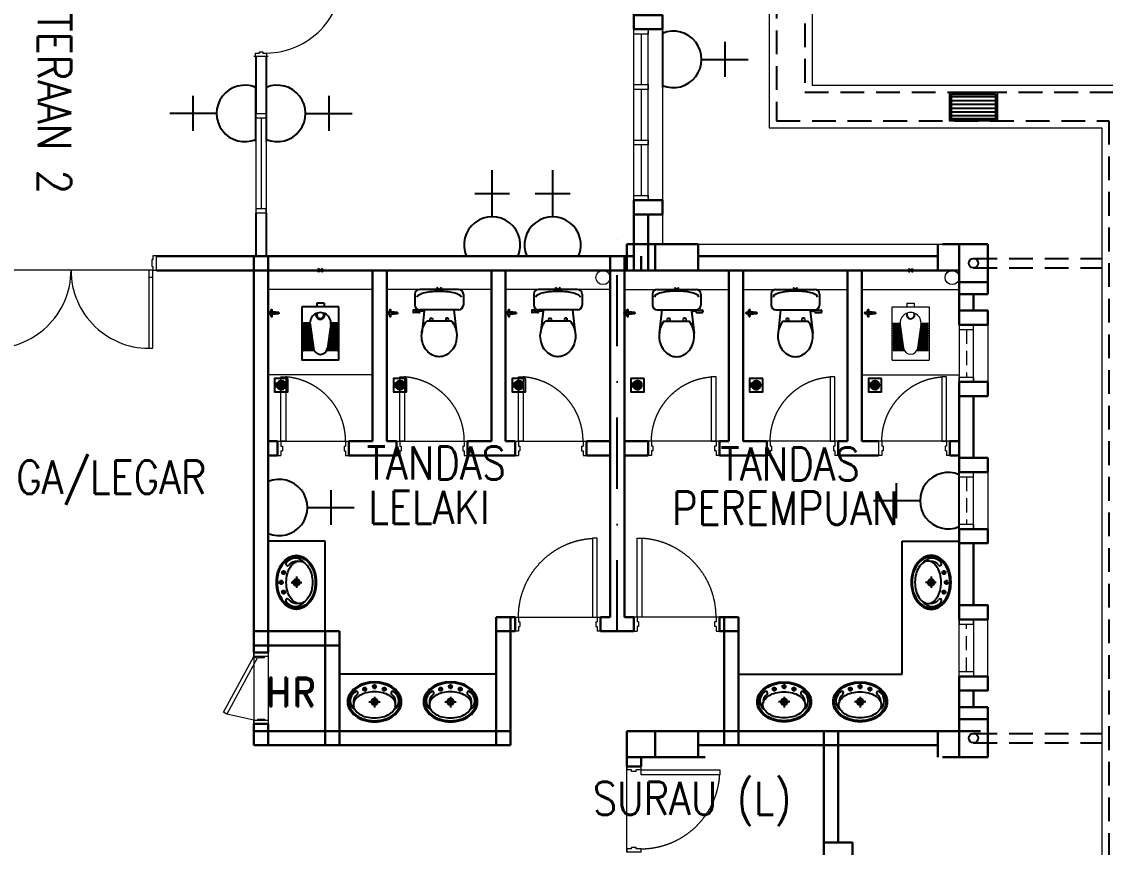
# Model space of a CAD drawing. Header units: inches. Extents: x -86493719 to 430035, y 21644 to 1519532.
# Drawn here: x 156923 to 168331, y 55713 to 64406 of the extents above; entities that cross this region are included whole.
import ezdxf
from ezdxf.enums import TextEntityAlignment as Align

# ---------------------------------------------------------------- set-up
doc = ezdxf.new("R2010")
doc.units = ezdxf.units.IN
doc.header["$MEASUREMENT"] = 0
for name, pattern in [('DASHDOT', [1, 0.5, -0.25, 0, -0.25]), ('DASHED', [19.05, 12.7, -6.35]), ('DASHED2', [0.375, 0.25, -0.125]), ('HIDDEN', [0.375, 0.25, -0.125])]:
    doc.linetypes.add(name, pattern=pattern)
for name, color, linetype, lineweight in [('COLUMN', 8, 'Continuous', 30), ('CORRIDOR', 8, 'Continuous', 20), ('DETAIL', 8, 'Continuous', 20), ('DOOR', 8, 'Continuous', 20), ('DR', 8, 'Continuous', 18), ('LW', 8, 'Continuous', 20), ('t3', 8, 'Continuous', 25), ('wall', 8, 'Continuous', 30), ('WIN', 8, 'Continuous', 18), ('windoor', 8, 'Continuous', 18)]:
    doc.layers.add(name, color=color, linetype=linetype, lineweight=lineweight)
for name, color, linetype in [('DOWNPIPE', 8, 'Continuous'), ('drain', 8, 'Continuous'), ('ELECT', 6, 'Continuous'), ('FIXT', 8, 'Continuous'), ('GRID', 8, 'DASHDOT'), ('LWALL', 8, 'Continuous'), ('MSGRATING', 8, 'Continuous'), ('ORIGIN', 8, 'Continuous'), ('partition', 8, 'Continuous'), ('SAN', 8, 'Continuous'), ('SANITARY', 8, 'Continuous'), ('TB', 8, 'Continuous')]:
    doc.layers.add(name, color=color, linetype=linetype)
doc.styles.add('LAILA', font='romans.shx', dxfattribs={"width": 0.85})
doc.styles.add('VERDANA1000', font='romand.shx', dxfattribs={"height": 1000})

# ---------------------------------------------------------------- blocks, each defined once
blk = doc.blocks.new('D900')
at = {"layer": 'DR'}
for p, q in [((38, 915), (38, 115)), ((78, 915), (78, 115)), ((38, 190), (78, 190)), ((38, 115), (78, 115))]:
    blk.add_line(p, q, dxfattribs=at)
at = {"layer": 'DR', "color": 3}
for p, q in [((0, 132), (0, -18)), ((900, 132), (900, -18)), ((900, 115), (900, 0))]:
    blk.add_line(p, q, dxfattribs=at)
at = {"layer": 'DR'}
for points in [[(0, 0), (38, 0), (38, 40), (50, 40), (50, 75), (38, 75), (38, 115), (0, 115)], [(900, 0), (862, 0), (862, 40), (850, 40), (850, 75), (862, 75), (862, 115), (900, 115)]]:
    blk.add_lwpolyline(points, dxfattribs=at)
at = {"layer": 'DR', "color": 8}
blk.add_arc((52, 104), 811, 0.7553, 91.0145, dxfattribs=at)
blk = doc.blocks.new('A$C64615766')
at = {"layer": 'CORRIDOR', "color": 2}
blk.add_line((1722, 823), (78, 823), dxfattribs=at)
at = {"layer": 'DR', "color": 3}
for p, q in [((0, 823), (0, 973)), ((1800, 823), (1800, 973))]:
    blk.add_line(p, q, dxfattribs=at)
at = {"layer": 'DR'}
for p, q in [((37, 823), (78, 823)), ((37, 1), (37, 823)), ((78, 0), (78, 823)), ((1762, 823), (1722, 823)), ((1722, 0), (1722, 823)), ((1762, 1), (1762, 823)), ((37, 748), (78, 748)), ((1762, 748), (1722, 748))]:
    blk.add_line(p, q, dxfattribs=at)
for points in [[(0, 973), (37, 973), (37, 933), (50, 933), (50, 863), (37, 863), (37, 823), (0, 823)], [(1800, 973), (1762, 973), (1762, 933), (1750, 933), (1750, 863), (1762, 863), (1762, 823), (1800, 823)]]:
    blk.add_lwpolyline(points, dxfattribs=at)
at = {"layer": 'DR', "color": 8}
for centre, start, end in [((78, 823), 267.2126, 0.0001), ((1722, 823), 179.9999, 272.7874)]:
    blk.add_arc(centre, 822, start, end, dxfattribs=at)
blk = doc.blocks.new('Dp900')
at = {"layer": 'DOOR', "color": 4}
for p, q in [((35, 150), (0, 150)), ((35, 150), (35, 100)), ((900, 150), (865, 150)), ((865, 150), (865, 100)), ((0, 0), (35, 0)), ((50, 100), (35, 100)), ((50, 50), (35, 50)), ((35, 50), (35, 0)), ((50, 100), (50, 50)), ((850, 100), (850, 50)), ((865, 100), (850, 100)), ((865, 50), (850, 50)), ((865, 50), (865, 0)), ((865, 0), (900, 0))]:
    blk.add_line(p, q, dxfattribs=at)
at = {"layer": 'DOOR', "color": 1}
for p, q in [((0, 150), (0, 0)), ((0, 150), (0, 0)), ((900, 150), (900, 0)), ((900, 150), (900, 0))]:
    blk.add_line(p, q, dxfattribs=at)
at = {"layer": 'DOOR'}
blk.add_lwpolyline([(35, 150), (35, 980), (85, 980), (85, 150)], close=True, dxfattribs=at)
at = {"layer": 'DOOR', "color": 9, "linetype": 'DASHED', "ltscale": 100}
blk.add_arc((35, 150), 830, 360, 86.5464, dxfattribs=at)
blk = doc.blocks.new('Dp750')
at = {"layer": 'DOOR', "color": 1}
for p, q in [((0, 150), (0, 0)), ((0, 150), (0, 0)), ((750, 150), (750, 0)), ((750, 150), (750, 0))]:
    blk.add_line(p, q, dxfattribs=at)
at = {"layer": 'DOOR'}
for p, q in [((0, 150), (35, 150)), ((35, 150), (35, 100)), ((715, 150), (750, 150)), ((715, 150), (715, 100)), ((0, 0), (35, 0)), ((35, 100), (50, 100)), ((35, 50), (50, 50)), ((35, 50), (35, 0)), ((50, 100), (50, 50)), ((700, 100), (700, 50)), ((700, 100), (715, 100)), ((700, 50), (715, 50)), ((715, 50), (715, 0)), ((715, 0), (750, 0))]:
    blk.add_line(p, q, dxfattribs=at)
blk.add_lwpolyline([(35, 150), (35, 830), (85, 830), (85, 150)], close=True, dxfattribs=at)
at = {"layer": 'DOOR', "color": 9, "linetype": 'DASHED', "ltscale": 100}
blk.add_arc((35, 150), 680, 360, 85.7833, dxfattribs=at)
blk = doc.blocks.new('TAB')
at = {"layer": 'FIXT'}
for p, q in [((-186, 13), (-70, 22)), ((-186, -13), (-186, 13)), ((-120, 5), (-120, -5)), ((-80, 10), (-115, 10)), ((-70, 55), (-70, 20)), ((-55, 60), (-65, 60)), ((-50, 55), (-50, 20)), ((-50, 24), (-46, 24)), ((-5, 10), (-40, 10)), ((0, 5), (0, -5)), ((-186, -13), (-70, -22)), ((-80, -10), (-115, -10)), ((-70, -20), (-70, -55)), ((-55, -60), (-65, -60)), ((-50, -20), (-50, -55)), ((-50, -24), (-46, -24)), ((-5, -10), (-40, -10))]:
    blk.add_line(p, q, dxfattribs=at)
for centre, radius, start, end in [((-115, 5), 5, 90, 180), ((-80, 20), 10, 270, 0), ((-65, 55), 5, 90, 180), ((-55, 55), 5, 0, 90), ((-40, 20), 10, 180, 270), ((-46, 0), 24.2, 24.4433, 90), ((-5, 5), 5, 0, 90), ((-115, -5), 5, 180, 270), ((-80, -20), 10, 0, 90), ((-65, -55), 5, 180, 270), ((-55, -55), 5, 270, 0), ((-40, -20), 10, 90, 180), ((-46, 0), 24.2, 270, 335.5567), ((-5, -5), 5, 270, 0)]:
    blk.add_arc(centre, radius, start, end, dxfattribs=at)
blk = doc.blocks.new('TAP1-P')
at = {"layer": 'FIXT', "rotation": 90}
blk.add_blockref('TAB', (0, 0), dxfattribs=at)
blk = doc.blocks.new('TAP(C)')
at = {"layer": 'wall', "xscale": -0.599999999973992, "yscale": 0.5999999999767169, "zscale": 0.5999999999999999, "rotation": 269.9999000484524}
blk.add_blockref('TAP1-P', (0, 0), dxfattribs=at)
blk = doc.blocks.new('*X34')
at = {"color": 0}
for p, q in [((89.853, 61.198), (89.901, 61.245)), ((89.853, 61.216), (89.883, 61.245)), ((89.905, 61.168), (89.854, 61.219)), ((89.858, 61.185), (89.913, 61.24)), ((89.917, 61.175), (89.86, 61.231)), ((89.867, 61.176), (89.923, 61.232)), ((89.925, 61.184), (89.869, 61.239)), ((89.878, 61.169), (89.93, 61.221)), ((89.931, 61.196), (89.882, 61.245)), ((89.893, 61.166), (89.932, 61.206)), ((89.932, 61.212), (89.898, 61.246)), ((89.889, 61.166), (89.852, 61.203))]:
    blk.add_line(p, q, dxfattribs=at)
blk = doc.blocks.new('ZPO')
at = {"layer": 'ORIGIN'}
for p, q in [((-20, 20), (-20, -20)), ((-20, 20), (20, -20)), ((-20, -20), (20, 20)), ((20, -20), (20, 20))]:
    blk.add_line(p, q, dxfattribs=at)
blk = doc.blocks.new('W22')
at = {"layer": 'LW', "color": 2}
blk.add_line((-2456199, -908621), (-2456199, -908021), dxfattribs=at)
at = {"layer": 'wall'}
for points in [[(-2456499, -908021), (-2456499, -907871), (-2456199, -907871), (-2456199, -908021)], [(-2456499, -908771), (-2456499, -908621), (-2456199, -908621), (-2456199, -908771)]]:
    blk.add_lwpolyline(points, close=True, dxfattribs=at)
at = {"layer": 'WIN', "linetype": 'HIDDEN', "ltscale": 600}
blk.add_line((-2456424, -908571), (-2456424, -908071), dxfattribs=at)
at = {"layer": 'WIN'}
blk.add_line((-2456499, -908571), (-2456349, -908571), dxfattribs=at)
blk.add_lwpolyline([(-2456349, -908021), (-2456349, -908621), (-2456499, -908621), (-2456499, -908021)], dxfattribs=at)
blk.add_lwpolyline([(-2456349, -908071), (-2456349, -908021), (-2456499, -908021), (-2456499, -908071)], close=True, dxfattribs=at)
blk = doc.blocks.new('WC1')
at = {"layer": 'DETAIL', "color": 8}
for p, q in [((-2082463, -671463), (-2082463, -671853)), ((-2082463, -671463), (-2081903, -671463)), ((-2082363, -671479), (-2082363, -671591)), ((-2082351, -671479), (-2082351, -671586)), ((-2082338, -671479), (-2082338, -671583)), ((-2082326, -671479), (-2082326, -671582)), ((-2082313, -671479), (-2082313, -671580)), ((-2082301, -671479), (-2082301, -671578)), ((-2082288, -671479), (-2082288, -671577)), ((-2082276, -671479), (-2082276, -671575)), ((-2082263, -671479), (-2082263, -671573)), ((-2082251, -671479), (-2082251, -671571)), ((-2082238, -671479), (-2082238, -671570)), ((-2082226, -671479), (-2082226, -671568)), ((-2082213, -671479), (-2082213, -671566)), ((-2082201, -671479), (-2082201, -671564)), ((-2082188, -671479), (-2082188, -671563)), ((-2082176, -671479), (-2082176, -671561)), ((-2082163, -671479), (-2082163, -671559)), ((-2082151, -671479), (-2082151, -671557)), ((-2082138, -671479), (-2082138, -671556)), ((-2082126, -671479), (-2082126, -671554)), ((-2082113, -671479), (-2082113, -671552)), ((-2082101, -671479), (-2082101, -671551)), ((-2082088, -671479), (-2082088, -671549)), ((-2082076, -671479), (-2082076, -671548)), ((-2081903, -671463), (-2081903, -671853)), ((-2082089, -671549), (-2082339, -671584)), ((-2081863, -671619), (-2081903, -671619)), ((-2081863, -671619), (-2081863, -671697)), ((-2082363, -671724), (-2082363, -671837)), ((-2082351, -671729), (-2082351, -671837)), ((-2082089, -671767), (-2082339, -671732)), ((-2082338, -671732), (-2082338, -671837)), ((-2082326, -671734), (-2082326, -671837)), ((-2082313, -671736), (-2082313, -671837)), ((-2082301, -671737), (-2082301, -671837)), ((-2082288, -671739), (-2082288, -671837)), ((-2082276, -671741), (-2082276, -671837)), ((-2082263, -671743), (-2082263, -671837)), ((-2082251, -671744), (-2082251, -671837)), ((-2082238, -671746), (-2082238, -671837)), ((-2082226, -671748), (-2082226, -671837)), ((-2082213, -671749), (-2082213, -671837)), ((-2082201, -671751), (-2082201, -671837)), ((-2082188, -671753), (-2082188, -671837)), ((-2082176, -671755), (-2082176, -671837)), ((-2082163, -671756), (-2082163, -671837)), ((-2082151, -671758), (-2082151, -671837)), ((-2082138, -671760), (-2082138, -671837)), ((-2082126, -671762), (-2082126, -671837)), ((-2082113, -671763), (-2082113, -671837)), ((-2082101, -671765), (-2082101, -671837)), ((-2082088, -671767), (-2082088, -671837)), ((-2082076, -671768), (-2082076, -671837)), ((-2081863, -671697), (-2081903, -671697)), ((-2081903, -671853), (-2082463, -671853))]:
    blk.add_line(p, q, dxfattribs=at)
for centre, radius, start, end in [((-2082357, -671479), 6.25, 0, 180), ((-2082332, -671479), 6.25, 0, 180), ((-2082307, -671479), 6.25, 0, 180), ((-2082282, -671479), 6.25, 0, 180), ((-2082257, -671479), 6.25, 0, 180), ((-2082232, -671479), 6.25, 0, 180), ((-2082207, -671479), 6.25, 0, 180), ((-2082182, -671479), 6.25, 0, 180), ((-2082157, -671479), 6.25, 0, 180), ((-2082132, -671479), 6.25, 0, 180), ((-2082107, -671479), 6.25, 0, 180), ((-2082082, -671479), 6.25, 0, 180), ((-2082328, -671658), 75, 97.889, 262.111), ((-2082073, -671658), 110, 262.111, 97.889), ((-2081988, -671658), 45, 68.1271, 291.8729), ((-2081988, -671658), 37.5, 57.0356, 302.9644), ((-2082357, -671837), 6.25, 180, 0), ((-2082332, -671837), 6.25, 180, 0), ((-2082307, -671837), 6.25, 180, 0), ((-2082282, -671837), 6.25, 180, 0), ((-2082257, -671837), 6.25, 180, 0), ((-2082232, -671837), 6.25, 180, 0), ((-2082207, -671837), 6.25, 180, 0), ((-2082182, -671837), 6.25, 180, 0), ((-2082157, -671837), 6.25, 180, 0), ((-2082132, -671837), 6.25, 180, 0), ((-2082107, -671837), 6.25, 180, 0), ((-2082082, -671837), 6.25, 180, 0)]:
    blk.add_arc(centre, radius, start, end, dxfattribs=at)
at = {"layer": 'ORIGIN', "color": 8}
for p, q in [((-2081498, -671638), (-2081538, -671638)), ((-2081498, -671638), (-2081538, -671678)), ((-2081538, -671638), (-2081498, -671678)), ((-2081538, -671678), (-2081498, -671678))]:
    blk.add_line(p, q, dxfattribs=at)
blk = doc.blocks.new('13A SSO 300mm')
at = {"layer": 'ELECT', "color": 6}
for p, q in [((0, 414), (0, 904)), ((-184, 659), (184, 659)), ((-297, 0), (297, 0))]:
    blk.add_line(p, q, dxfattribs=at)
blk.add_arc((0, 116), 297, 336.9763, 203.0237, dxfattribs=at)

msp = doc.modelspace()

# ---------------------------------------------------------------- linework, layer by layer
at = {"layer": 'COLUMN'}
for points in [[(163293, 62063), (163593, 62063), (163593, 61788), (163293, 61788)], [(167093, 62063), (166793, 62063), (166793, 61663), (167093, 61663)], [(167093, 57063), (166793, 57063), (166793, 56663), (167093, 56663)], [(163293, 56938), (163593, 56938), (163593, 56663), (163293, 56663)], [(163293, 56938), (163593, 56938), (163593, 56663), (163293, 56663)]]:
    msp.add_lwpolyline(points, close=True, dxfattribs=at)
at = {"layer": 'DOWNPIPE', "linetype": 'HIDDEN', "ltscale": 1000}
for p, q in [((166943, 61913), (168293, 61913)), ((166943, 61813), (168293, 61813)), ((166943, 56913), (168293, 56913)), ((166943, 56813), (168293, 56813))]:
    msp.add_line(p, q, dxfattribs=at)
at = {"layer": 'DOWNPIPE'}
for centre in [(166943, 61863), (166943, 56863)]:
    msp.add_circle(centre, 50, dxfattribs=at)
at = {"layer": 'DR'}
msp.add_line((159368, 57053), (159083, 57116), dxfattribs=at)
for points in [[(159368, 57723), (159403, 57704), (159083, 57116), (159047, 57135)], [(159368, 57763), (159518, 57763), (159518, 57723), (159368, 57723)], [(159368, 57053), (159518, 57053), (159518, 57013), (159368, 57013)]]:
    msp.add_lwpolyline(points, close=True, dxfattribs=at)
for points in [[(159408, 57723), (159408, 57713), (159478, 57713), (159478, 57723)], [(159408, 57053), (159408, 57063), (159478, 57063), (159478, 57053)]]:
    msp.add_lwpolyline(points, dxfattribs=at)
at = {"layer": 'drain', "linetype": 'DASHED2', "ltscale": 1000}
for points in [[(152093, 84588), (163168, 84588), (163168, 82088), (167168, 82088), (167168, 66638), (165168, 66638), (165168, 63663), (168668, 63663), (168668, 55138), (167168, 55138), (167168, 48138), (142218, 48138), (142218, 58588)], [(152093, 84288), (162868, 84288), (162868, 81788), (166868, 81788), (166868, 66938), (164868, 66938), (164868, 63363), (168368, 63363), (168368, 55438), (166868, 55438), (166868, 48438), (142518, 48438), (142518, 58288)]]:
    msp.add_lwpolyline(points, dxfattribs=at)
at = {"layer": 'GRID', "linetype": 'DASHDOT', "ltscale": 1500}
msp.add_line((163193, 57988), (163193, 62298), dxfattribs=at)
at = {"layer": 'LW'}
for p, q in [((164793, 67013), (164793, 63288)), ((165243, 66563), (165243, 63738)), ((163668, 64326), (163668, 62526)), ((165243, 63738), (168743, 63738)), ((164793, 63288), (168293, 63288)), ((168293, 63288), (168293, 55513)), ((163668, 62376), (163668, 62063)), ((160618, 61588), (159518, 61588)), ((161868, 61588), (160768, 61588)), ((163118, 61588), (162018, 61588)), ((163268, 61588), (164368, 61588)), ((164518, 61588), (165618, 61588)), ((165768, 61588), (166793, 61588)), ((160618, 60688), (159518, 60688)), ((165768, 60688), (166793, 60688)), ((159618, 59988), (160368, 59988)), ((160368, 59838), (160368, 59988)), ((160868, 59988), (161618, 59988)), ((162118, 59988), (162868, 59988)), ((162868, 59838), (162868, 59988)), ((164268, 59988), (163518, 59988)), ((163518, 59838), (163518, 59988)), ((165518, 59988), (164768, 59988)), ((166693, 59988), (165943, 59988)), ((162118, 58138), (163018, 58138)), ((164268, 58138), (163368, 58138)), ((159368, 57763), (159368, 57013)), ((159518, 57763), (159518, 57013)), ((163293, 55663), (163293, 56563))]:
    msp.add_line(p, q, dxfattribs=at)
for centre in [(163043, 61713), (166718, 61713)]:
    msp.add_circle(centre, 75, dxfattribs=at)
at = {"layer": 'LWALL'}
for p, q in [((160118, 58938), (159518, 58938)), ((160118, 57538), (160118, 58938)), ((166193, 58938), (166793, 58938)), ((166193, 57538), (166193, 58938)), ((161918, 57538), (160268, 57538)), ((164468, 57538), (166193, 57538))]:
    msp.add_line(p, q, dxfattribs=at)
at = {"layer": 'MSGRATING'}
for p, q in [((167173, 63613), (166713, 63613)), ((167173, 63573), (166713, 63573)), ((167173, 63533), (166713, 63533)), ((167173, 63493), (166713, 63493)), ((167173, 63453), (166713, 63453)), ((167173, 63413), (166713, 63413))]:
    msp.add_line(p, q, dxfattribs=at)
for points in [[(167193, 63663), (167193, 63363), (166693, 63363), (166693, 63663)], [(167173, 63643), (167173, 63383), (166713, 63383), (166713, 63643)]]:
    msp.add_lwpolyline(points, close=True, dxfattribs=at)
at = {"layer": 'partition'}
for p, q in [((159388, 64038), (159388, 63440)), ((159498, 64038), (159498, 63440)), ((159388, 62390), (159388, 61938)), ((159498, 62390), (159498, 61938))]:
    msp.add_line(p, q, dxfattribs=at)
at = {"layer": 'SAN'}
for p, q in [((161298, 61568), (161298, 61608)), ((161338, 61608), (161298, 61568)), ((161338, 61568), (161298, 61608)), ((161338, 61608), (161338, 61568)), ((162548, 61568), (162548, 61608)), ((162588, 61608), (162548, 61568)), ((162588, 61568), (162548, 61608)), ((162588, 61608), (162588, 61568)), ((163798, 61608), (163798, 61568)), ((163798, 61608), (163838, 61568)), ((163798, 61568), (163838, 61608)), ((163838, 61568), (163838, 61608)), ((165048, 61608), (165048, 61568)), ((165048, 61608), (165088, 61568)), ((165048, 61568), (165088, 61608)), ((165088, 61568), (165088, 61608)), ((161063, 61538), (161063, 61423)), ((161523, 61588), (161113, 61588)), ((161573, 61538), (161573, 61423)), ((162313, 61538), (162313, 61423)), ((162773, 61588), (162363, 61588)), ((162823, 61538), (162823, 61423)), ((163563, 61538), (163563, 61423)), ((163613, 61588), (164023, 61588)), ((164073, 61538), (164073, 61423)), ((164813, 61538), (164813, 61423)), ((164863, 61588), (165273, 61588)), ((165323, 61538), (165323, 61423)), ((160263, 61403), (159873, 61403)), ((159873, 61403), (159873, 60843)), ((160107, 61443), (160029, 61443)), ((160029, 61443), (160029, 61403)), ((160107, 61443), (160107, 61403)), ((160263, 60843), (160263, 61403)), ((161523, 61373), (161113, 61373)), ((161163, 61373), (161163, 61369)), ((161473, 61373), (161501, 61128)), ((162773, 61373), (162363, 61373)), ((162413, 61373), (162413, 61369)), ((162723, 61373), (162751, 61128)), ((163613, 61373), (164023, 61373)), ((163663, 61373), (163635, 61128)), ((163973, 61373), (163974, 61369)), ((164863, 61373), (165273, 61373)), ((164913, 61373), (164885, 61128)), ((165223, 61373), (165224, 61369)), ((161043, 61364), (161043, 61349)), ((161162, 61369), (161048, 61369)), ((161100, 61344), (161048, 61344)), ((161066, 61364), (161113, 61364)), ((161162, 61359), (161135, 61128)), ((161162, 61359), (161139, 61359)), ((161223, 61283), (161246, 61283)), ((161413, 61283), (161390, 61283)), ((162293, 61364), (162293, 61349)), ((162412, 61369), (162298, 61369)), ((162350, 61344), (162298, 61344)), ((162316, 61364), (162363, 61364)), ((162412, 61359), (162385, 61128)), ((162412, 61359), (162389, 61359)), ((162473, 61283), (162496, 61283)), ((162663, 61283), (162640, 61283)), ((163723, 61283), (163746, 61283)), ((163913, 61283), (163890, 61283)), ((163975, 61369), (164088, 61369)), ((163975, 61359), (163997, 61359)), ((163975, 61359), (164001, 61128)), ((164070, 61364), (164023, 61364)), ((164037, 61344), (164088, 61344)), ((164093, 61364), (164093, 61349)), ((164973, 61283), (164996, 61283)), ((165163, 61283), (165140, 61283)), ((165225, 61369), (165338, 61369)), ((165225, 61359), (165247, 61359)), ((165225, 61359), (165251, 61128)), ((165320, 61364), (165273, 61364)), ((165287, 61344), (165338, 61344)), ((165343, 61364), (165343, 61349)), ((159958, 61231), (159889, 61231)), ((159959, 61218), (159889, 61218)), ((159961, 61206), (159889, 61206)), ((159963, 61193), (159889, 61193)), ((159964, 61181), (159889, 61181)), ((159966, 61168), (159889, 61168)), ((159968, 61156), (159889, 61156)), ((159970, 61143), (159889, 61143)), ((159959, 61218), (159994, 60968)), ((160177, 61218), (160142, 60968)), ((160247, 61143), (160167, 61143)), ((160247, 61156), (160168, 61156)), ((160247, 61168), (160170, 61168)), ((160247, 61181), (160172, 61181)), ((160247, 61193), (160174, 61193)), ((160247, 61206), (160175, 61206)), ((160247, 61218), (160177, 61218)), ((160247, 61231), (160178, 61231)), ((161452, 61253), (161187, 61253)), ((162702, 61253), (162437, 61253)), ((163684, 61253), (163949, 61253)), ((164934, 61253), (165199, 61253)), ((159971, 61131), (159889, 61131)), ((159973, 61118), (159889, 61118)), ((159975, 61106), (159889, 61106)), ((159977, 61093), (159889, 61093)), ((159978, 61081), (159889, 61081)), ((159980, 61068), (159889, 61068)), ((159982, 61056), (159889, 61056)), ((159983, 61043), (159889, 61043)), ((159985, 61031), (159889, 61031)), ((160247, 61031), (160151, 61031)), ((160247, 61043), (160153, 61043)), ((160247, 61056), (160155, 61056)), ((160247, 61068), (160156, 61068)), ((160247, 61081), (160158, 61081)), ((160247, 61093), (160160, 61093)), ((160247, 61106), (160162, 61106)), ((160247, 61118), (160163, 61118)), ((160247, 61131), (160165, 61131)), ((159987, 61018), (159889, 61018)), ((159989, 61006), (159889, 61006)), ((159990, 60993), (159889, 60993)), ((159992, 60981), (159889, 60981)), ((159994, 60968), (159889, 60968)), ((159997, 60956), (159889, 60956)), ((160002, 60943), (159889, 60943)), ((160247, 60943), (160134, 60943)), ((160247, 60956), (160140, 60956)), ((160247, 60968), (160142, 60968)), ((160247, 60981), (160144, 60981)), ((160247, 60993), (160146, 60993)), ((160247, 61006), (160148, 61006)), ((160247, 61018), (160149, 61018)), ((160263, 60843), (159873, 60843)), ((159598, 60561), (159598, 60598)), ((159613, 60598), (159598, 60598)), ((159598, 60589), (159605, 60589)), ((160848, 60561), (160848, 60598)), ((160863, 60598), (160848, 60598)), ((160848, 60589), (160855, 60589)), ((162098, 60561), (162098, 60598)), ((162113, 60598), (162098, 60598)), ((162098, 60589), (162105, 60589)), ((163348, 60561), (163348, 60598)), ((163363, 60598), (163348, 60598)), ((163348, 60589), (163355, 60589)), ((164598, 60561), (164598, 60598)), ((164613, 60598), (164598, 60598)), ((164598, 60589), (164605, 60589)), ((165848, 60561), (165848, 60598)), ((165863, 60598), (165848, 60598)), ((165848, 60589), (165855, 60589)), ((159598, 60570), (159605, 60570)), ((159613, 60561), (159598, 60561)), ((160848, 60570), (160855, 60570)), ((160863, 60561), (160848, 60561)), ((162098, 60570), (162105, 60570)), ((162113, 60561), (162098, 60561)), ((163348, 60570), (163355, 60570)), ((163363, 60561), (163348, 60561)), ((164598, 60570), (164605, 60570)), ((164613, 60561), (164598, 60561)), ((165848, 60570), (165855, 60570)), ((165863, 60561), (165848, 60561)), ((159655, 58529), (159655, 58478)), ((159656, 58606), (159706, 58606)), ((159680, 58632), (159680, 58581)), ((159815, 58563), (159815, 58445)), ((166497, 58563), (166497, 58445)), ((166656, 58606), (166606, 58606)), ((166632, 58632), (166632, 58581)), ((166657, 58529), (166657, 58478)), ((159631, 58503), (159681, 58503)), ((159680, 58426), (159680, 58375)), ((159760, 58503), (159873, 58503)), ((166551, 58503), (166439, 58503)), ((166681, 58503), (166631, 58503)), ((166632, 58426), (166632, 58375)), ((159656, 58400), (159706, 58400)), ((166656, 58400), (166606, 58400)), ((160509, 57380), (160560, 57380)), ((160534, 57404), (160534, 57354)), ((160612, 57405), (160663, 57405)), ((160637, 57429), (160637, 57379)), ((160715, 57380), (160766, 57380)), ((160740, 57404), (160740, 57354)), ((161309, 57380), (161360, 57380)), ((161334, 57404), (161334, 57354)), ((161412, 57405), (161463, 57405)), ((161437, 57429), (161437, 57379)), ((161515, 57380), (161566, 57380)), ((161540, 57404), (161540, 57354)), ((164872, 57380), (164820, 57380)), ((164846, 57404), (164846, 57354)), ((164975, 57405), (164923, 57405)), ((164949, 57429), (164949, 57379)), ((165078, 57380), (165026, 57380)), ((165052, 57404), (165052, 57354)), ((165672, 57380), (165620, 57380)), ((165646, 57404), (165646, 57354)), ((165775, 57405), (165723, 57405)), ((165749, 57429), (165749, 57379)), ((165878, 57380), (165826, 57380)), ((165852, 57404), (165852, 57354)), ((160637, 57299), (160637, 57187)), ((161437, 57299), (161437, 57187)), ((164949, 57299), (164949, 57187)), ((165749, 57299), (165749, 57187)), ((160578, 57245), (160696, 57245)), ((161378, 57245), (161496, 57245)), ((165008, 57245), (164891, 57245)), ((165808, 57245), (165691, 57245))]:
    msp.add_line(p, q, dxfattribs=at)
for points in [[(161086, 61507, -0.255609), (161096, 61525, -0.077755), (161154, 61551, -0.037496), (161223, 61564, -0.027378), (161318, 61569, -0.027378), (161414, 61564, -0.037496), (161482, 61551, -0.077755), (161540, 61525, -0.255609), (161550, 61507, -0.255609)], [(162336, 61507, -0.255609), (162346, 61525, -0.077755), (162404, 61551, -0.037496), (162473, 61564, -0.027378), (162568, 61569, -0.027378), (162664, 61564, -0.037496), (162732, 61551, -0.077755), (162790, 61525, -0.255609), (162800, 61507, -0.255609)], [(164050, 61507, 0.255609), (164040, 61525, 0.077755), (163982, 61551, 0.037496), (163914, 61564, 0.027378), (163818, 61569, 0.027378), (163723, 61564, 0.037496), (163654, 61551, 0.077755), (163596, 61525, 0.255609), (163586, 61507, 0.255609)], [(165300, 61507, 0.255609), (165290, 61525, 0.077755), (165232, 61551, 0.037496), (165164, 61564, 0.027378), (165068, 61569, 0.027378), (164973, 61564, 0.037496), (164904, 61551, 0.077755), (164846, 61525, 0.255609), (164836, 61507, 0.255609)], [(161452, 61253, -0.247684), (161489, 61013, -0.091257), (161449, 60943, -0.103849), (161387, 60895, -0.114925), (161318, 60878, -0.114925), (161249, 60895, -0.103849), (161187, 60943, -0.091257), (161148, 61013, -0.08399), (161133, 61098, -0.08399), (161148, 61184, -0.09042), (161187, 61253, -0.09042)], [(162702, 61253, -0.247684), (162739, 61013, -0.091257), (162699, 60943, -0.103849), (162637, 60895, -0.114925), (162568, 60878, -0.114925), (162499, 60895, -0.103849), (162437, 60943, -0.091257), (162398, 61013, -0.08399), (162383, 61098, -0.08399), (162398, 61184, -0.09042), (162437, 61253, -0.09042)], [(163684, 61253, 0.247684), (163648, 61013, 0.091257), (163687, 60943, 0.103849), (163749, 60895, 0.114925), (163818, 60878, 0.114925), (163887, 60895, 0.103849), (163949, 60943, 0.091257), (163989, 61013, 0.08399), (164003, 61098, 0.08399), (163989, 61184, 0.09042), (163949, 61253, 0.09042)], [(164934, 61253, 0.247684), (164898, 61013, 0.091257), (164937, 60943, 0.103849), (164999, 60895, 0.114925), (165068, 60878, 0.114925), (165137, 60895, 0.103849), (165199, 60943, 0.091257), (165239, 61013, 0.08399), (165253, 61098, 0.08399), (165239, 61184, 0.09042), (165199, 61253, 0.09042)]]:
    msp.add_lwpolyline(points, format="xyb", dxfattribs=at)
for points in [[(159726, 60650), (159586, 60650), (159586, 60509), (159726, 60509)], [(160976, 60650), (160836, 60650), (160836, 60509), (160976, 60509)], [(162226, 60650), (162086, 60650), (162086, 60509), (162226, 60509)], [(163476, 60650), (163336, 60650), (163336, 60509), (163476, 60509)], [(164726, 60650), (164586, 60650), (164586, 60509), (164726, 60509)], [(165976, 60650), (165836, 60650), (165836, 60509), (165976, 60509)]]:
    msp.add_lwpolyline(points, close=True, dxfattribs=at)
for points in [[(159815, 58788, -0.128734), (159891, 58768, -0.10631), (159963, 58705, -0.084902), (160008, 58616, -0.074193), (160025, 58503, -0.074193), (160008, 58391, -0.084902), (159963, 58302, -0.10631), (159891, 58239, -0.128734), (159815, 58218, -0.128734), (159738, 58239, -0.10631), (159666, 58302, -0.084902), (159621, 58391, -0.074193), (159605, 58503, -0.074193), (159621, 58616, -0.084902), (159666, 58705, -0.10631), (159738, 58768, -0.128734)], [(159815, 58774, -0.128734), (159888, 58755, -0.10631), (159956, 58695, -0.084902), (159998, 58610, -0.074193), (160014, 58503, -0.074193), (159998, 58397, -0.084902), (159956, 58312, -0.10631), (159888, 58252, -0.128734), (159815, 58233, -0.128734), (159742, 58252, -0.10631), (159674, 58312, -0.084902), (159631, 58397, -0.074193), (159615, 58503, -0.074193), (159631, 58610, -0.084902), (159674, 58695, -0.10631), (159742, 58755, -0.128734)], [(166497, 58788, 0.128734), (166420, 58768, 0.10631), (166348, 58705, 0.084902), (166304, 58616, 0.074193), (166287, 58503, 0.074193), (166304, 58391, 0.084902), (166348, 58302, 0.10631), (166420, 58239, 0.128734), (166497, 58218, 0.128734), (166574, 58239, 0.10631), (166645, 58302, 0.084902), (166690, 58391, 0.074193), (166707, 58503, 0.074193), (166690, 58616, 0.084902), (166645, 58705, 0.10631), (166574, 58768, 0.128734)], [(166497, 58774, 0.128734), (166424, 58755, 0.10631), (166356, 58695, 0.084902), (166313, 58610, 0.074193), (166297, 58503, 0.074193), (166313, 58397, 0.084902), (166356, 58312, 0.10631), (166424, 58252, 0.128734), (166497, 58233, 0.128734), (166570, 58252, 0.10631), (166638, 58312, 0.084902), (166680, 58397, 0.074193), (166696, 58503, 0.074193), (166680, 58610, 0.084902), (166638, 58695, 0.10631), (166570, 58755, 0.128734)], [(159846, 58726, -0.148706), (159895, 58711, -0.107099), (159944, 58661, -0.07588), (159973, 58592, -0.062731), (159984, 58503, -0.062731), (159973, 58414, -0.07588), (159944, 58346, -0.107099), (159895, 58296, -0.148706), (159846, 58281, -0.148706), (159798, 58296, -0.107099), (159749, 58346, -0.07588), (159720, 58414, -0.062731), (159709, 58503, -0.062731), (159720, 58592, -0.07588), (159749, 58661, -0.107099), (159798, 58711, -0.148706)], [(166465, 58726, 0.148706), (166416, 58711, 0.107099), (166368, 58661, 0.07588), (166339, 58592, 0.062731), (166327, 58503, 0.062731), (166339, 58414, 0.07588), (166368, 58346, 0.107099), (166416, 58296, 0.148706), (166465, 58281, 0.148706), (166514, 58296, 0.107099), (166562, 58346, 0.07588), (166591, 58414, 0.062731), (166602, 58503, 0.062731), (166591, 58592, 0.07588), (166562, 58661, 0.107099), (166514, 58711, 0.148706)], [(160352, 57245, 0.128734), (160373, 57168, 0.10631), (160436, 57097, 0.084902), (160525, 57052, 0.074193), (160637, 57035, 0.074193), (160750, 57052, 0.084902), (160839, 57097, 0.10631), (160902, 57168, 0.128734), (160922, 57245, 0.128734), (160902, 57322, 0.10631), (160839, 57394, 0.084902), (160750, 57438, 0.074193), (160637, 57455, 0.074193), (160525, 57438, 0.084902), (160436, 57394, 0.10631), (160373, 57322, 0.128734)], [(160367, 57245, 0.128734), (160386, 57172, 0.10631), (160446, 57104, 0.084902), (160531, 57062, 0.074193), (160637, 57046, 0.074193), (160744, 57062, 0.084902), (160829, 57104, 0.10631), (160889, 57172, 0.128734), (160908, 57245, 0.128734), (160889, 57318, 0.10631), (160829, 57386, 0.084902), (160744, 57429, 0.074193), (160637, 57445, 0.074193), (160531, 57429, 0.084902), (160446, 57386, 0.10631), (160386, 57318, 0.128734)], [(161152, 57245, 0.128734), (161173, 57168, 0.10631), (161236, 57097, 0.084902), (161325, 57052, 0.074193), (161437, 57035, 0.074193), (161550, 57052, 0.084902), (161639, 57097, 0.10631), (161702, 57168, 0.128734), (161722, 57245, 0.128734), (161702, 57322, 0.10631), (161639, 57394, 0.084902), (161550, 57438, 0.074193), (161437, 57455, 0.074193), (161325, 57438, 0.084902), (161236, 57394, 0.10631), (161173, 57322, 0.128734)], [(161167, 57245, 0.128734), (161186, 57172, 0.10631), (161246, 57104, 0.084902), (161331, 57062, 0.074193), (161437, 57046, 0.074193), (161544, 57062, 0.084902), (161629, 57104, 0.10631), (161689, 57172, 0.128734), (161708, 57245, 0.128734), (161689, 57318, 0.10631), (161629, 57386, 0.084902), (161544, 57429, 0.074193), (161437, 57445, 0.074193), (161331, 57429, 0.084902), (161246, 57386, 0.10631), (161186, 57318, 0.128734)], [(165234, 57245, -0.128734), (165214, 57168, -0.10631), (165150, 57097, -0.084902), (165061, 57052, -0.074193), (164949, 57035, -0.074193), (164836, 57052, -0.084902), (164747, 57097, -0.10631), (164684, 57168, -0.128734), (164664, 57245, -0.128734), (164684, 57322, -0.10631), (164747, 57394, -0.084902), (164836, 57438, -0.074193), (164949, 57455, -0.074193), (165061, 57438, -0.084902), (165150, 57394, -0.10631), (165214, 57322, -0.128734)], [(165220, 57245, -0.128734), (165201, 57172, -0.10631), (165140, 57104, -0.084902), (165056, 57062, -0.074193), (164949, 57046, -0.074193), (164842, 57062, -0.084902), (164757, 57104, -0.10631), (164697, 57172, -0.128734), (164678, 57245, -0.128734), (164697, 57318, -0.10631), (164757, 57386, -0.084902), (164842, 57429, -0.074193), (164949, 57445, -0.074193), (165056, 57429, -0.084902), (165140, 57386, -0.10631), (165201, 57318, -0.128734)], [(166034, 57245, -0.128734), (166014, 57168, -0.10631), (165950, 57097, -0.084902), (165861, 57052, -0.074193), (165749, 57035, -0.074193), (165636, 57052, -0.084902), (165547, 57097, -0.10631), (165484, 57168, -0.128734), (165464, 57245, -0.128734), (165484, 57322, -0.10631), (165547, 57394, -0.084902), (165636, 57438, -0.074193), (165749, 57455, -0.074193), (165861, 57438, -0.084902), (165950, 57394, -0.10631), (166014, 57322, -0.128734)], [(166020, 57245, -0.128734), (166001, 57172, -0.10631), (165940, 57104, -0.084902), (165856, 57062, -0.074193), (165749, 57046, -0.074193), (165642, 57062, -0.084902), (165557, 57104, -0.10631), (165497, 57172, -0.128734), (165478, 57245, -0.128734), (165497, 57318, -0.10631), (165557, 57386, -0.084902), (165642, 57429, -0.074193), (165749, 57445, -0.074193), (165856, 57429, -0.084902), (165940, 57386, -0.10631), (166001, 57318, -0.128734)], [(160415, 57213, 0.148706), (160430, 57165, 0.107099), (160480, 57116, 0.07588), (160548, 57087, 0.062731), (160637, 57076, 0.062731), (160726, 57087, 0.07588), (160795, 57116, 0.107099), (160845, 57165, 0.148706), (160860, 57213, 0.148706), (160845, 57262, 0.107099), (160795, 57311, 0.07588), (160726, 57340, 0.062731), (160637, 57351, 0.062731), (160548, 57340, 0.07588), (160480, 57311, 0.107099), (160430, 57262, 0.148706)], [(161215, 57213, 0.148706), (161230, 57165, 0.107099), (161280, 57116, 0.07588), (161348, 57087, 0.062731), (161437, 57076, 0.062731), (161526, 57087, 0.07588), (161595, 57116, 0.107099), (161645, 57165, 0.148706), (161660, 57213, 0.148706), (161645, 57262, 0.107099), (161595, 57311, 0.07588), (161526, 57340, 0.062731), (161437, 57351, 0.062731), (161348, 57340, 0.07588), (161280, 57311, 0.107099), (161230, 57262, 0.148706)], [(165171, 57213, -0.148706), (165157, 57165, -0.107099), (165106, 57116, -0.07588), (165038, 57087, -0.062731), (164949, 57076, -0.062731), (164860, 57087, -0.07588), (164792, 57116, -0.107099), (164741, 57165, -0.148706), (164726, 57213, -0.148706), (164741, 57262, -0.107099), (164792, 57311, -0.07588), (164860, 57340, -0.062731), (164949, 57351, -0.062731), (165038, 57340, -0.07588), (165106, 57311, -0.107099), (165157, 57262, -0.148706)], [(165971, 57213, -0.148706), (165957, 57165, -0.107099), (165906, 57116, -0.07588), (165838, 57087, -0.062731), (165749, 57076, -0.062731), (165660, 57087, -0.07588), (165592, 57116, -0.107099), (165541, 57165, -0.148706), (165526, 57213, -0.148706), (165541, 57262, -0.107099), (165592, 57311, -0.07588), (165660, 57340, -0.062731), (165749, 57351, -0.062731), (165838, 57340, -0.07588), (165906, 57311, -0.107099), (165957, 57262, -0.148706)]]:
    msp.add_lwpolyline(points, format="xyb", close=True, dxfattribs=at)
for centre, radius in [((159656, 60580), 37.5), ((160906, 60580), 37.5), ((162156, 60580), 37.5), ((163406, 60580), 37.5), ((164656, 60580), 37.5), ((165906, 60580), 37.5), ((159655, 58503), 17.5), ((159680, 58606), 17.5), ((159815, 58503), 35), ((159815, 58503), 22.5), ((166497, 58503), 35), ((166497, 58503), 22.5), ((166632, 58606), 17.5), ((166657, 58503), 17.5), ((159680, 58400), 17.5), ((166632, 58400), 17.5), ((160534, 57380), 17.5), ((160637, 57405), 17.5), ((160740, 57380), 17.5), ((161334, 57380), 17.5), ((161437, 57405), 17.5), ((161540, 57380), 17.5), ((164846, 57380), 17.5), ((164949, 57405), 17.5), ((165052, 57380), 17.5), ((165646, 57380), 17.5), ((165749, 57405), 17.5), ((165852, 57380), 17.5), ((160637, 57245), 35), ((160637, 57245), 22.5), ((161437, 57245), 35), ((161437, 57245), 22.5), ((164949, 57245), 35), ((164949, 57245), 22.5), ((165749, 57245), 35), ((165749, 57245), 22.5)]:
    msp.add_circle(centre, radius, dxfattribs=at)
for centre, radius, start, end in [((161113, 61538), 50, 90, 180), ((161523, 61538), 50, 0, 90), ((162363, 61538), 50, 90, 180), ((162773, 61538), 50, 0, 90), ((163613, 61538), 50, 90, 180), ((164023, 61538), 50, 0, 90), ((164863, 61538), 50, 90, 180), ((165273, 61538), 50, 0, 90), ((161113, 61423), 50, 180, 270), ((161523, 61423), 50, 270, 0), ((162363, 61423), 50, 180, 270), ((162773, 61423), 50, 270, 0), ((163613, 61423), 50, 180, 270), ((164023, 61423), 50, 270, 0), ((164863, 61423), 50, 180, 270), ((165273, 61423), 50, 270, 0), ((160068, 61233), 110, 352.111, 187.889), ((160068, 61318), 45, 158.1271, 21.8729), ((160068, 61318), 37.5, 147.0356, 32.9644), ((161048, 61364), 5, 90, 180), ((161048, 61349), 5, 180, 270), ((161100, 61364), 20, 270, 312.1064), ((161112, 61358), 6.14, 1.2001, 72.8006), ((161139, 61321), 38.1, 89.8253, 132.1064), ((161162, 61364), 5, 270, 90), ((161257, 61268), 37.2, 156.1865, 203.8135), ((161213, 61268), 37.2, 336.1865, 23.8135), ((161424, 61268), 37.2, 156.1865, 203.8135), ((161380, 61268), 37.2, 336.1865, 23.8135), ((162298, 61364), 5, 90, 180), ((162298, 61349), 5, 180, 270), ((162350, 61364), 20, 270, 312.1064), ((162362, 61358), 6.14, 1.2001, 72.8006), ((162389, 61321), 38.1, 89.8253, 132.1064), ((162412, 61364), 5, 270, 90), ((162507, 61268), 37.2, 156.1865, 203.8135), ((162463, 61268), 37.2, 336.1865, 23.8135), ((162674, 61268), 37.2, 156.1865, 203.8135), ((162630, 61268), 37.2, 336.1865, 23.8135), ((163757, 61268), 37.2, 156.1865, 203.8135), ((163713, 61268), 37.2, 336.1865, 23.8135), ((163924, 61268), 37.2, 156.1865, 203.8135), ((163880, 61268), 37.2, 336.1865, 23.8135), ((163975, 61364), 5, 90, 270), ((163998, 61321), 38.1, 47.8936, 90.1747), ((164025, 61358), 6.14, 107.1994, 178.7999), ((164037, 61364), 20, 227.8936, 270), ((164088, 61364), 5, 0, 90), ((164088, 61349), 5, 270, 0), ((165007, 61268), 37.2, 156.1865, 203.8135), ((164963, 61268), 37.2, 336.1865, 23.8135), ((165174, 61268), 37.2, 156.1865, 203.8135), ((165130, 61268), 37.2, 336.1865, 23.8135), ((165225, 61364), 5, 90, 270), ((165248, 61321), 38.1, 47.8936, 90.1747), ((165275, 61358), 6.14, 107.1994, 178.7999), ((165287, 61364), 20, 227.8936, 270), ((165338, 61364), 5, 0, 90), ((165338, 61349), 5, 270, 0), ((159889, 61225), 6.25, 90, 270), ((159889, 61200), 6.25, 90, 270), ((159889, 61175), 6.25, 90, 270), ((159889, 61150), 6.25, 90, 270), ((160247, 61225), 6.25, 270, 90), ((160247, 61200), 6.25, 270, 90), ((160247, 61175), 6.25, 270, 90), ((160247, 61150), 6.25, 270, 90), ((159889, 61125), 6.25, 90, 270), ((159889, 61100), 6.25, 90, 270), ((159889, 61075), 6.25, 90, 270), ((159889, 61050), 6.25, 90, 270), ((159889, 61025), 6.25, 90, 270), ((160247, 61125), 6.25, 270, 90), ((160247, 61100), 6.25, 270, 90), ((160247, 61075), 6.25, 270, 90), ((160247, 61050), 6.25, 270, 90), ((160247, 61025), 6.25, 270, 90), ((159889, 61000), 6.25, 90, 270), ((159889, 60975), 6.25, 90, 270), ((159889, 60950), 6.25, 90, 270), ((160068, 60978), 75, 187.889, 352.111), ((160247, 61000), 6.25, 270, 90), ((160247, 60975), 6.25, 270, 90), ((160247, 60950), 6.25, 270, 90), ((159605, 60580), 9.38, 270.0001, 90.0001), ((159656, 60580), 46.9, 203.5783, 156.4219), ((160855, 60580), 9.38, 270.0001, 90.0001), ((160906, 60580), 46.9, 203.5783, 156.4219), ((162105, 60580), 9.38, 270.0001, 90.0001), ((162156, 60580), 46.9, 203.5783, 156.4219), ((163355, 60580), 9.38, 270.0001, 90.0001), ((163406, 60580), 46.9, 203.5783, 156.4219), ((164605, 60580), 9.38, 270.0001, 90.0001), ((164656, 60580), 46.9, 203.5783, 156.4219), ((165855, 60580), 9.38, 270.0001, 90.0001), ((165906, 60580), 46.9, 203.5783, 156.4219), ((159804, 58643), 115, 34.0878, 145.6157), ((166507, 58643), 115, 34.3843, 145.9122), ((159721, 58696), 17.5, 134.137, 328.3974), ((159821, 58610), 115, 86.3908, 137.7916), ((166491, 58610), 115, 42.2084, 93.6092), ((166590, 58696), 17.5, 211.6026, 45.863), ((159721, 58311), 17.5, 31.6026, 225.863), ((159804, 58364), 115, 214.3843, 325.9122), ((159821, 58397), 115, 222.2084, 273.6092), ((166507, 58364), 115, 214.0878, 325.6157), ((166491, 58397), 115, 266.3908, 317.7916), ((166590, 58311), 17.5, 314.137, 148.3974), ((160498, 57256), 115, 124.3843, 235.9122), ((160531, 57239), 115, 132.2084, 183.6092), ((160445, 57339), 17.5, 301.6026, 135.863), ((160830, 57339), 17.5, 44.137, 238.3974), ((160744, 57239), 115, 356.3908, 47.7916), ((160777, 57256), 115, 304.0878, 55.6157), ((161298, 57256), 115, 124.3843, 235.9122), ((161331, 57239), 115, 132.2084, 183.6092), ((161245, 57339), 17.5, 301.6026, 135.863), ((161630, 57339), 17.5, 44.137, 238.3974), ((161544, 57239), 115, 356.3908, 47.7916), ((161577, 57256), 115, 304.0878, 55.6157), ((164809, 57256), 115, 124.3843, 235.9122), ((164843, 57239), 115, 132.2084, 183.6092), ((164757, 57339), 17.5, 301.6026, 135.863), ((165141, 57339), 17.5, 44.137, 238.3974), ((165055, 57239), 115, 356.3908, 47.7916), ((165089, 57256), 115, 304.0878, 55.6157), ((165609, 57256), 115, 124.3843, 235.9122), ((165643, 57239), 115, 132.2084, 183.6092), ((165557, 57339), 17.5, 301.6026, 135.863), ((165941, 57339), 17.5, 44.137, 238.3974), ((165855, 57239), 115, 356.3908, 47.7916), ((165889, 57256), 115, 304.0878, 55.6157)]:
    msp.add_arc(centre, radius, start, end, dxfattribs=at)
at = {"layer": 'wall'}
for p, q in [((163368, 64326), (163368, 64913)), ((163368, 62526), (163368, 61938)), ((163518, 62376), (163518, 61938)), ((164043, 62063), (163368, 62063)), ((164043, 61788), (164043, 62063)), ((166568, 61788), (166568, 62063)), ((167093, 62063), (166618, 62063)), ((159368, 61938), (158343, 61938)), ((159368, 61938), (159368, 57763)), ((163368, 61938), (159368, 61938)), ((159518, 61938), (159518, 57763)), ((163118, 58138), (163118, 61938)), ((163268, 58138), (163268, 61938)), ((163368, 61938), (163368, 61788)), ((163443, 61938), (163443, 61788)), ((163518, 61938), (163518, 61788)), ((163593, 61938), (163593, 61788)), ((166568, 61938), (164043, 61938)), ((159368, 61788), (158343, 61788)), ((166793, 61788), (159368, 61788)), ((160618, 59988), (160618, 61788)), ((160768, 59988), (160768, 61788)), ((161868, 59988), (161868, 61788)), ((162018, 59988), (162018, 61788)), ((164368, 59988), (164368, 61788)), ((164518, 59988), (164518, 61788)), ((165618, 59988), (165618, 61788)), ((165768, 59988), (165768, 61788)), ((166793, 61213), (166793, 61663)), ((167093, 61663), (167093, 61538)), ((166793, 61538), (167093, 61538)), ((166943, 61363), (166943, 61538)), ((166793, 59663), (166793, 60613)), ((166943, 59813), (166943, 60463)), ((159618, 59988), (159518, 59988)), ((159618, 59838), (159618, 59988)), ((160368, 59988), (160368, 59838)), ((160368, 59838), (160368, 59988)), ((160618, 59988), (160368, 59988)), ((160868, 59988), (160768, 59988)), ((160868, 59838), (160868, 59988)), ((161868, 59988), (161618, 59988)), ((161618, 59838), (161618, 59988)), ((161618, 59988), (161618, 59838)), ((161618, 59838), (161618, 59988)), ((162118, 59988), (162018, 59988)), ((162118, 59838), (162118, 59988)), ((162868, 59988), (162868, 59838)), ((162868, 59838), (162868, 59988)), ((163118, 59988), (162868, 59988)), ((163268, 59988), (163518, 59988)), ((163518, 59838), (163518, 59988)), ((163518, 59988), (163518, 59838)), ((164268, 59988), (164368, 59988)), ((164268, 59838), (164268, 59988)), ((164518, 59988), (164768, 59988)), ((164768, 59838), (164768, 59988)), ((164768, 59988), (164768, 59838)), ((164768, 59838), (164768, 59988)), ((165518, 59988), (165618, 59988)), ((165518, 59838), (165518, 59988)), ((165768, 59988), (165943, 59988)), ((166693, 59838), (166693, 59988)), ((166693, 59988), (166793, 59988)), ((159618, 59838), (159518, 59838)), ((160868, 59838), (160368, 59838)), ((162118, 59838), (161618, 59838)), ((163118, 59838), (162868, 59838)), ((163268, 59838), (163518, 59838)), ((164268, 59838), (164768, 59838)), ((165518, 59838), (165943, 59838)), ((166693, 59838), (166793, 59838)), ((166793, 58113), (166793, 59063)), ((166943, 58263), (166943, 58913)), ((161918, 56788), (161918, 58138)), ((162118, 58138), (161918, 58138)), ((162068, 56788), (162068, 58138)), ((162118, 58138), (162118, 57988)), ((163018, 58138), (163118, 58138)), ((163018, 57988), (163018, 58138)), ((163268, 58138), (163368, 58138)), ((163368, 57988), (163368, 58138)), ((164268, 58138), (164268, 57988)), ((164268, 58138), (164468, 58138)), ((164318, 56788), (164318, 58138)), ((164468, 56788), (164468, 58138)), ((159368, 57988), (160268, 57988)), ((160118, 57988), (160118, 56788)), ((160268, 57988), (160268, 56788)), ((162118, 57988), (161918, 57988)), ((163018, 57988), (163368, 57988)), ((164268, 57988), (164468, 57988)), ((159368, 57838), (160268, 57838)), ((159368, 57763), (159518, 57763)), ((159368, 57763), (159518, 57763)), ((166793, 56938), (166793, 57513)), ((166943, 57188), (166943, 57363)), ((166793, 57188), (167093, 57188)), ((167093, 57063), (167093, 57188)), ((159368, 57013), (159368, 56788)), ((159368, 57013), (159518, 57013)), ((159368, 57013), (159518, 57013)), ((159368, 56938), (162068, 56938)), ((159368, 56788), (159368, 56938)), ((159518, 56788), (159518, 57013)), ((163593, 56938), (167018, 56938)), ((164043, 56663), (164043, 56938)), ((164043, 56663), (164043, 56938)), ((165368, 56938), (165368, 55763)), ((165518, 56938), (165518, 55763)), ((166568, 56663), (166568, 56938)), ((163593, 56813), (163593, 56663)), ((163593, 56813), (163593, 56663)), ((159368, 56788), (162068, 56788)), ((164043, 56788), (166568, 56788)), ((163293, 56563), (163293, 56663)), ((163443, 56563), (163443, 56663)), ((164043, 56663), (163518, 56663)), ((164043, 56663), (163518, 56663)), ((163593, 56663), (164118, 56663)), ((166618, 56663), (167018, 56663)), ((166618, 56663), (167093, 56663)), ((163293, 56563), (163443, 56563))]:
    msp.add_line(p, q, dxfattribs=at)
for points in [[(163368, 64476), (163368, 64326), (163668, 64326), (163668, 64476)], [(163368, 62526), (163368, 62376), (163668, 62376), (163668, 62526)], [(165368, 55763), (165368, 55613), (165668, 55613), (165668, 55763)]]:
    msp.add_lwpolyline(points, close=True, dxfattribs=at)
at = {"layer": 'WIN'}
for p, q in [((163368, 62526), (163368, 64326)), ((163443, 64276), (163443, 63743)), ((163518, 62551), (163518, 64301)), ((163443, 63693), (163443, 63159)), ((159388, 63440), (159388, 63390)), ((159498, 63390), (159498, 63440)), ((159388, 63390), (159388, 62440)), ((159443, 63390), (159443, 62440)), ((159498, 63390), (159498, 62440)), ((163443, 63109), (163443, 62576)), ((159388, 62440), (159388, 62390)), ((159498, 62390), (159498, 62440)), ((163593, 61788), (163593, 62063)), ((164043, 62063), (166618, 62063)), ((163593, 56663), (163593, 56938)), ((163593, 56663), (163593, 56938))]:
    msp.add_line(p, q, dxfattribs=at)
for points in [[(163518, 64326), (163518, 64276), (163368, 64276), (163368, 64326)], [(163518, 63743), (163518, 63693), (163368, 63693), (163368, 63743)], [(163518, 63159), (163518, 63109), (163368, 63109), (163368, 63159)], [(163518, 62576), (163518, 62526), (163368, 62526), (163368, 62576)]]:
    msp.add_lwpolyline(points, close=True, dxfattribs=at)
for points in [[(159388, 63440), (159498, 63440), (159498, 63390), (159388, 63390)], [(159388, 62440), (159498, 62440), (159498, 62390), (159388, 62390)]]:
    msp.add_lwpolyline(points, dxfattribs=at)

# ---------------------------------------------------------------- block references
at = {"layer": 'DOOR', "ltscale": 2000}
msp.add_blockref('A$C64615766', (156543, 60966), dxfattribs=at)
at = {"layer": 'DOOR'}
for name, p in [('Dp750', (159618, 59838)), ('Dp750', (160868, 59838)), ('Dp750', (162118, 59838)), ('Dp900', (163368, 57988))]:
    msp.add_blockref(name, p, dxfattribs=at)
at = {"layer": 'DOOR', "xscale": -1}
for name, p in [('Dp750', (164268, 59838)), ('Dp750', (165518, 59838)), ('Dp750', (166693, 59838)), ('Dp900', (163018, 57988))]:
    msp.add_blockref(name, p, dxfattribs=at)
at = {"layer": 'DOOR', "rotation": 270}
msp.add_blockref('Dp900', (163293, 56563), dxfattribs=at)
at = {"layer": 'SAN', "extrusion": (0, 0, -1), "zscale": -1}
for p in [(-160068, 61788), (-164949, 57245), (-165749, 57245)]:
    msp.add_blockref('ZPO', p, dxfattribs=at)
at = {"layer": 'SAN'}
for name, p, rotation in [('WC1', (-505377, 2143307), 90), ('ZPO', (166497, 58503), 270)]:
    msp.add_blockref(name, p, dxfattribs=dict(at, rotation=rotation))
for p in [(166281, 61788), (160637, 57245), (161437, 57245)]:
    msp.add_blockref('ZPO', p, dxfattribs=at)
at = {"layer": 'SAN', "extrusion": (0, 0, -1), "xscale": -937.4999999997331, "yscale": 937.5, "zscale": -937.4999999997331, "rotation": 269.9998798480933}
for p in [(-217037, -23694), (-218287, -23694), (-219537, -23694), (-220787, -23694), (-222037, -23694), (-223287, -23694)]:
    msp.add_blockref('*X34', p, dxfattribs=at)
at = {"layer": 'SAN', "extrusion": (0, 0, -1), "zscale": -1, "rotation": 270}
msp.add_blockref('ZPO', (-159815, 58503), dxfattribs=at)
at = {"layer": 'SANITARY', "xscale": -1}
for p in [(159518, 61338), (160768, 61338), (162018, 61338), (163265, 61338), (164549, 61338), (165799, 61338)]:
    msp.add_blockref('TAP(C)', p, dxfattribs=at)
at = {"layer": 'TB', "color": 6, "linetype": 'Continuous'}
for p, rotation in [((163668, 64009), 270), ((159388, 63440), 90), ((159498, 63440), 270), ((166793, 59363), 90), ((159518, 59291), 270)]:
    msp.add_blockref('13A SSO 300mm', p, dxfattribs=dict(at, rotation=rotation))
for p in [(161876, 61938), (162513, 61938)]:
    msp.add_blockref('13A SSO 300mm', p, dxfattribs=at)
at = {"layer": 'WIN', "xscale": -1, "rotation": 180}
for p in [(2623292, -847407), (2623292, -848957)]:
    msp.add_blockref('W22', p, dxfattribs=at)
at = {"layer": 'WIN'}
msp.add_blockref('W22', (2623292, 966134), dxfattribs=at)
at = {"layer": 'windoor', "rotation": 270}
msp.add_blockref('D900', (159386, 64938), dxfattribs=at)

# ---------------------------------------------------------------- texts
at = {"layer": 't3', "style": 'LAILA', "width": 0.85}
msp.add_text('PUSAT KEJURUTERAAN 2', height=350, rotation=270, dxfattribs=at).set_placement((157443, 67488), align=Align.TOP_LEFT)
for s, p in [('TANDAS', (160555, 59935)), ('TANDAS', (164279, 59924)), ('R. TANGGA/LEGAR', (155285, 59785)), ('LELAKI', (160574, 59468)), ('PEREMPUAN', (163770, 59458)), ('SURAU (L)', (162935, 56404))]:
    msp.add_text(s, height=350, dxfattribs=at).set_placement(p, align=Align.TOP_LEFT)
at = {"layer": 't3', "style": 'VERDANA1000'}
msp.add_text('HR', height=300, dxfattribs=at).set_placement((159484, 57498), align=Align.TOP_LEFT)

doc.saveas('drawing.dxf')
